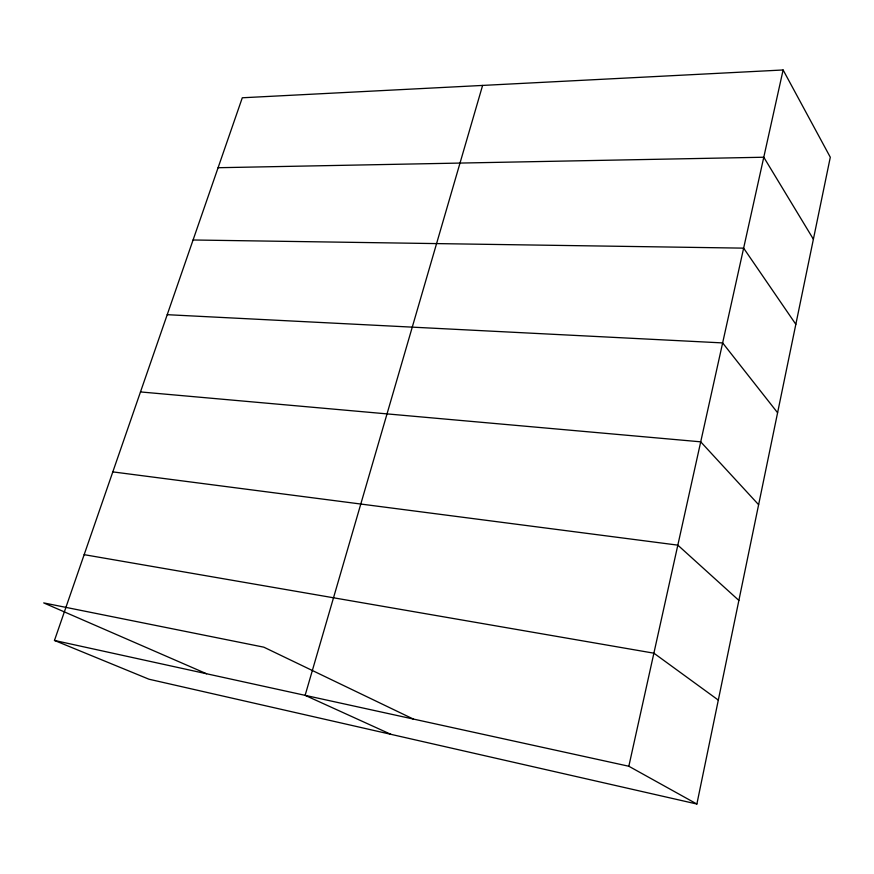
<?xml version="1.0" encoding="UTF-8"?>
<svg xmlns="http://www.w3.org/2000/svg" width="874" height="874" viewBox="0 0 874 874"><rect width="100%" height="100%" fill="white"/><g stroke="black" fill="none" stroke-linecap="round" stroke-linejoin="round"><path stroke-width="1.31" d="M696.873 804.025L830.3 157.244L783.115 69.975L242.295 97.779L54.472 640.445L148.973 679.218L696.873 804.025L628.832 766.247L54.472 640.445M628.832 766.247L783.115 69.975M482.601 85.423L305.124 695.343L390.842 734.313M218.085 167.721L763.778 157.233L813.388 239.203M193.078 239.989L743.632 248.14L795.832 324.309M167.218 314.684L722.634 342.914L777.598 412.747M140.485 391.934L700.719 441.829L758.621 504.702M112.812 471.884L677.831 545.147L738.88 600.416M84.155 554.662L653.894 653.184L718.319 700.107M206.581 673.756L43.7 602.907L263.828 647.175L413.271 719.029"/></g></svg>
